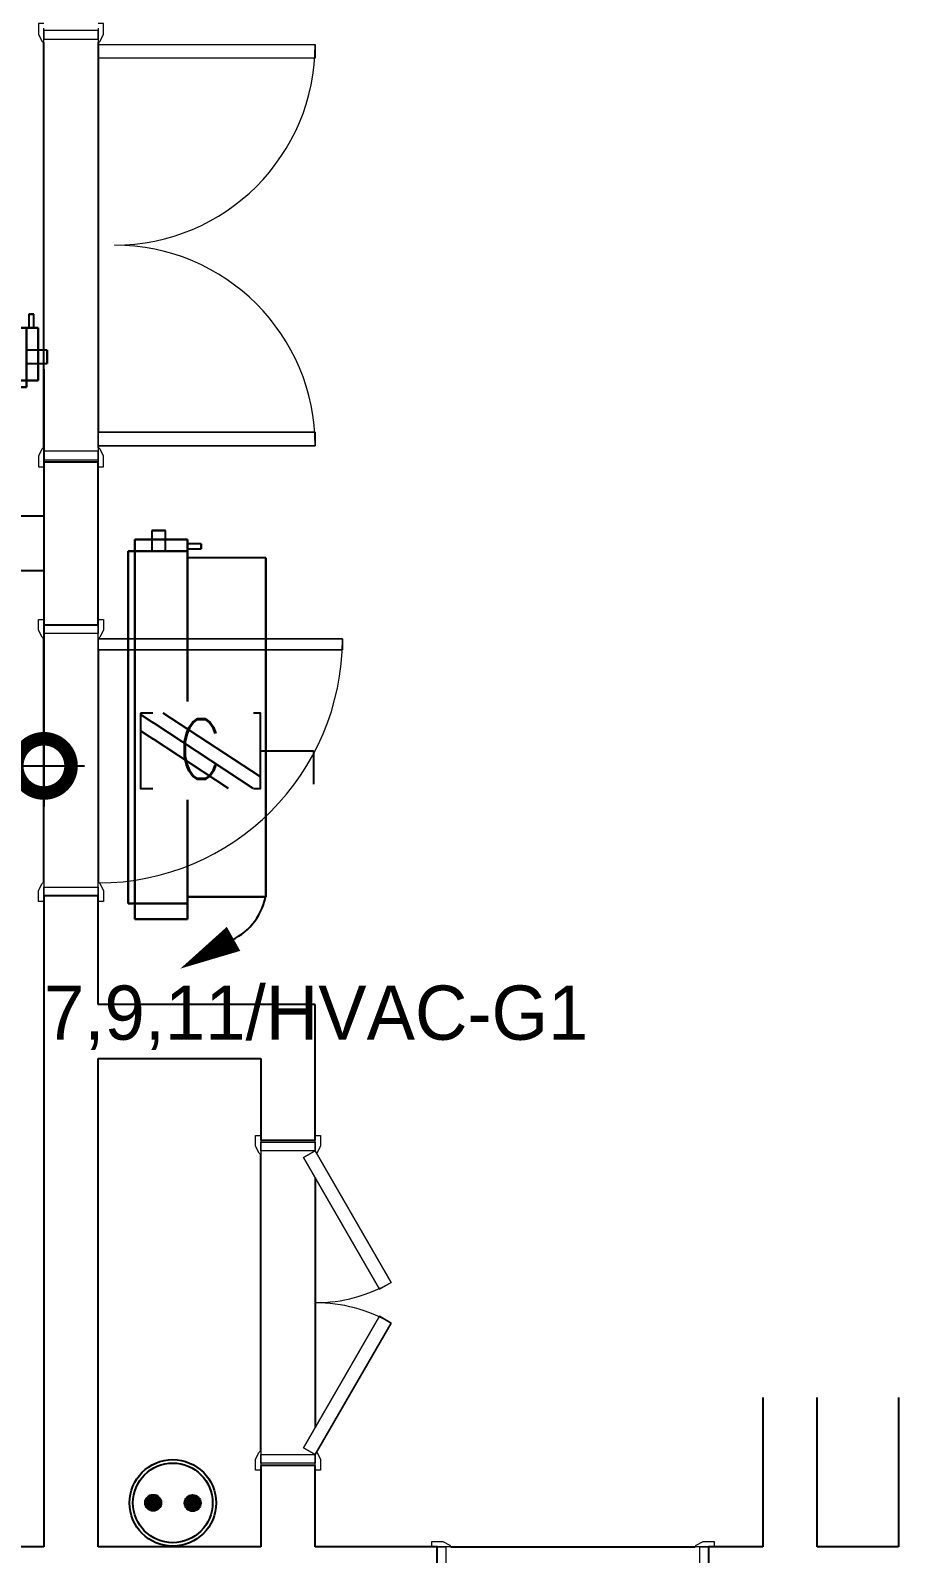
# Model space of a CAD drawing. Header units: metres. Extents: x 22.6 to 101.3, y 9.4 to 67.4.
# Drawn here: x 52.54 to 55.74, y 54.07 to 59.69 of the extents above; entities that cross this region are included whole.
import ezdxf

# ---------------------------------------------------------------- set-up
doc = ezdxf.new("R2010")
doc.units = ezdxf.units.M
doc.set_wipeout_variables(frame=1)
for name, color, linetype in [('00', 252, 'Continuous'), ('E- symbol Disc', 7, 'Continuous'), ('E-Lighting Fix', 4, 'Continuous'), ('HVAC', 1, 'Continuous'), ('LEGEND$0$E-SOCKET', 3, 'Continuous')]:
    doc.layers.add(name, color=color, linetype=linetype)
for name, color, linetype, lineweight in [('1204SDC-A0$0$G-TTLB-STXT', 3, 'Continuous', 5), ('A-DIM', 7, 'Continuous', 5), ('A-DOOR', 5, 'Continuous', 5), ('M-EQPM', 1, 'Continuous', 25)]:
    doc.layers.add(name, color=color, linetype=linetype, lineweight=lineweight)
doc.styles.add('Calibri', font='calibri.ttf', dxfattribs={"height": 0.212639})
doc.styles.add('ROMANS1', font='romans.shx', dxfattribs={"width": 0.8, "height": 250})
doc.dimstyles.new('ECG_Dimn-Detl-100', dxfattribs={"dimscale": 0.3048, "dimtxt": 0.25, "dimasz": 1.312336, "dimexe": 0.492126, "dimexo": 0.0625, "dimgap": 0, "dimtad": 1, "dimdec": 0, "dimlfac": 1000, "dimzin": 0, "dimdsep": 46, "dimtxsty": 'Calibri', "dimblk1": 'DOTSMALL', "dimblk2": 'DOTSMALL', "dimsah": 1, "dimcen": 0.09, "dimdle": 0.492126, "dimazin": 0, "dimtfac": 1, "dimtdec": 4, "dimtix": 1, "dimtmove": 0, "dimatfit": 3, "dimfxl": 0.492126, "dimfxlon": 1, "dimtvp": 1, "dimtolj": 1, "dimtzin": 0, "dimarcsym": 2})

# ---------------------------------------------------------------- blocks, each defined once
blk = doc.blocks.new('ECG_ Door-Single Leaf-Steel - 1000x2200 mm-3097159-GROUND FLOOR PLAN')
at = {"layer": 'A-DOOR'}
for p, q in [((-0.52, 0.12), (-0.48, 0.12)), ((-0.52, 0.1), (-0.52, 0.12)), ((-0.48, 0.12), (-0.454, 0.106)), ((0.454, 0.106), (0.48, 0.12)), ((0.48, 0.12), (0.52, 0.12)), ((0.52, 0.12), (0.52, 0.1)), ((-0.45, 0.1), (-0.5, 0.1)), ((-0.5, 0.1), (-0.468, 0.1)), ((-0.468, 0.1), (-0.468, -0.1)), ((0.5, 0.1), (0.45, 0.1)), ((0.468, 0.1), (0.5, 0.1)), ((0.468, -0.1), (0.468, 0.1)), ((-0.52, -0.12), (-0.52, -0.1)), ((-0.5, -0.1), (-0.45, -0.1)), ((-0.468, -0.1), (-0.5, -0.1)), ((-0.454, -0.106), (-0.48, -0.12)), ((0.408, -0.1), (0.448, -0.1)), ((0.408, -1), (0.408, -0.1)), ((0.408, -0.1), (0.408, -1)), ((0.448, -0.1), (0.408, -0.1)), ((0.448, -0.1), (0.448, -1)), ((0.448, -1), (0.448, -0.1)), ((0.45, -0.1), (0.5, -0.1)), ((0.48, -0.12), (0.454, -0.106)), ((0.5, -0.1), (0.468, -0.1)), ((0.52, -0.1), (0.52, -0.12)), ((-0.48, -0.12), (-0.52, -0.12)), ((0.52, -0.12), (0.48, -0.12)), ((0.448, -1), (0.408, -1)), ((0.408, -1), (0.448, -1))]:
    blk.add_line(p, q, dxfattribs=at)
for centre, radius, start, end in [((-0.458, 0.099), 0.00806, 7.125, 60.2551), ((0.458, 0.099), 0.00806, 119.7449, 172.875), ((-0.458, -0.099), 0.00806, 299.7449, 352.875), ((0.448, -0.1), 0.9, 180, 270), ((0.458, -0.099), 0.00806, 187.125, 240.2551)]:
    blk.add_arc(centre, radius, start, end, dxfattribs=at)
blk = doc.blocks.new('ECG_Hollow Metal Doors and Frames_ External_Double Leaves - 1600x2200 mm-3162337-GROUND FLOOR PLAN')
at = {"layer": 'A-DOOR'}
for p, q in [((-0.74, 0.1), (-0.74, 0.9)), ((-0.74, 0.9), (-0.69, 0.9)), ((-0.69, 0.9), (-0.69, 0.1)), ((0.69, 0.9), (0.69, 0.1)), ((0.74, 0.9), (0.69, 0.9)), ((0.69, 0.1), (0.69, 0.9)), ((0.69, 0.9), (0.74, 0.9)), ((0.74, 0.1), (0.74, 0.9)), ((0.74, 0.9), (0.74, 0.1)), ((-0.777, 0.12), (-0.817, 0.12)), ((-0.817, 0.12), (-0.817, 0.1)), ((-0.751, 0.106), (-0.777, 0.12)), ((0.777, 0.12), (0.751, 0.106)), ((0.817, 0.12), (0.777, 0.12)), ((0.817, 0.1), (0.817, 0.12)), ((-0.8, 0.1), (-0.747, 0.1)), ((-0.76, 0.1), (-0.792, 0.1)), ((-0.792, 0.1), (-0.792, -0.1)), ((-0.76, -0.1), (-0.76, 0.1)), ((-0.69, 0.1), (-0.74, 0.1)), ((0.69, 0.1), (0.74, 0.1)), ((0.74, 0.1), (0.69, 0.1)), ((0.747, 0.1), (0.8, 0.1)), ((0.76, 0.1), (0.76, -0.1)), ((0.792, 0.1), (0.76, 0.1)), ((0.792, -0.1), (0.792, 0.1)), ((-0.817, -0.1), (-0.817, -0.12)), ((-0.747, -0.1), (-0.8, -0.1)), ((-0.792, -0.1), (-0.76, -0.1)), ((-0.777, -0.12), (-0.751, -0.106)), ((0.8, -0.1), (0.747, -0.1)), ((0.751, -0.106), (0.777, -0.12)), ((0.76, -0.1), (0.792, -0.1)), ((0.817, -0.12), (0.817, -0.1)), ((-0.817, -0.12), (-0.777, -0.12)), ((0.777, -0.12), (0.817, -0.12))]:
    blk.add_line(p, q, dxfattribs=at)
for centre, radius, start, end in [((-0.74, 0.16), 0.74, 360, 90), ((0.74, 0.16), 0.74, 90, 180), ((-0.755, 0.099), 0.00806, 7.125, 60.2551), ((0.755, 0.099), 0.00806, 119.7449, 172.875), ((-0.755, -0.099), 0.00806, 299.7449, 352.875), ((0.755, -0.099), 0.00806, 187.125, 240.2551)]:
    blk.add_arc(centre, radius, start, end, dxfattribs=at)
blk = doc.blocks.new('ECG_Door_Double Leaves-Cabient - 39__1200x2000 _GCR_  mm-2513129-GROUND FLOOR PLAN')
at = {"layer": 'A-DOOR'}
for p, q in [((-0.617, 0.12), (-0.577, 0.12)), ((-0.617, 0.1), (-0.617, 0.12)), ((-0.577, 0.12), (-0.551, 0.106)), ((0.551, 0.106), (0.577, 0.12)), ((0.577, 0.12), (0.617, 0.12)), ((0.617, 0.12), (0.617, 0.1)), ((-0.547, 0.1), (-0.6, 0.1)), ((-0.592, 0.1), (-0.56, 0.1)), ((-0.592, -0.1), (-0.592, 0.1)), ((-0.56, 0.1), (-0.56, -0.1)), ((0.6, 0.1), (0.547, 0.1)), ((0.56, 0.1), (0.592, 0.1)), ((0.56, -0.1), (0.56, 0.1)), ((0.592, 0.1), (0.592, -0.1)), ((-0.617, -0.12), (-0.617, -0.1)), ((-0.6, -0.1), (-0.56, -0.1)), ((-0.56, -0.1), (-0.592, -0.1)), ((-0.551, -0.106), (-0.577, -0.12)), ((-0.56, -0.1), (-0.535, -0.0567)), ((-0.535, -0.0567), (-0.56, -0.1)), ((-0.075, -0.38), (-0.56, -0.1)), ((-0.56, -0.1), (-0.075, -0.38)), ((-0.535, -0.0567), (-0.05, -0.3367)), ((-0.05, -0.3367), (-0.535, -0.0567)), ((0.05, -0.3367), (0.535, -0.0567)), ((0.535, -0.0567), (0.05, -0.3367)), ((0.56, -0.1), (0.075, -0.38)), ((0.075, -0.38), (0.56, -0.1)), ((0.535, -0.0567), (0.56, -0.1)), ((0.56, -0.1), (0.535, -0.0567)), ((0.577, -0.12), (0.551, -0.106)), ((0.56, -0.1), (0.6, -0.1)), ((0.592, -0.1), (0.56, -0.1)), ((0.617, -0.1), (0.617, -0.12)), ((-0.577, -0.12), (-0.617, -0.12)), ((0.617, -0.12), (0.577, -0.12)), ((-0.05, -0.3367), (-0.075, -0.38)), ((-0.075, -0.38), (-0.05, -0.3367)), ((0.075, -0.38), (0.05, -0.3367)), ((0.05, -0.3367), (0.075, -0.38))]:
    blk.add_line(p, q, dxfattribs=at)
for centre, radius, start, end in [((-0.555, 0.099), 0.00806, 7.125, 60.2551), ((0.555, 0.099), 0.00806, 119.7449, 172.875), ((-0.56, -0.1), 0.56, 330, 0), ((0.56, -0.1), 0.56, 180, 210)]:
    blk.add_arc(centre, radius, start, end, dxfattribs=at)
blk = doc.blocks.new('_DotSmall')
at = {"color": 0, "linetype": 'ByBlock', "const_width": 0.5}
blk.add_lwpolyline([(-0.0625, 0, 1), (0.0625, 0, 1)], format="xyb", close=True, dxfattribs=at)
blk = doc.blocks.new('ECG_MECHEQ-Split Unit-Concealed-Horizontal-Plenum-2Pipe _4_ - CSU-07-1692109-GROUND FLOOR PLAN')
at = {"layer": 'M-EQPM'}
for p, q in [((-472.6, 147.6), (777.4, 147.6)), ((777.4, 147.6), (-472.6, 147.6)), ((-472.6, 147.6), (-472.6, 147.6)), ((-472.6, 147.6), (-472.6, -141.3)), ((-472.6, -141.3), (-472.6, 147.6)), ((777.4, 147.6), (777.4, 147.6)), ((777.4, -141.3), (777.4, 147.6)), ((777.4, -141.3), (777.4, 147.6)), ((810.3, -90.5), (810.3, -141.3)), ((810.3, -90.5), (829.4, -90.5)), ((829.4, -90.5), (810.3, -90.5)), ((829.4, -141.3), (829.4, -90.5)), ((845.3, -141.3), (-554.7, -141.3)), ((-554.7, -141.3), (-554.7, -335)), ((-554.7, -335), (-554.7, -141.3)), ((-554.7, -141.3), (845.3, -141.3)), ((-554.7, -141.3), (-554.7, -141.3)), ((802.4, -141.3), (-497.6, -141.3)), ((-497.6, -141.3), (-497.6, -335)), ((-497.6, -335), (-497.6, -141.3)), ((-497.6, -141.3), (802.4, -141.3)), ((-497.6, -141.3), (-497.6, -141.3)), ((-472.6, -141.3), (-472.6, -141.3)), ((-472.6, -141.3), (777.4, -141.3)), ((777.4, -141.3), (-472.6, -141.3)), ((777.4, -141.3), (777.4, -141.3)), ((802.4, -335), (802.4, -141.3)), ((802.4, -141.3), (802.4, -335)), ((802.4, -141.3), (802.4, -141.3)), ((810.3, -141.3), (829.4, -141.3)), ((829.4, -141.3), (810.3, -141.3)), ((845.3, -335), (845.3, -141.3)), ((845.3, -141.3), (845.3, -335)), ((845.3, -141.3), (845.3, -141.3)), ((878.4, -222.8), (802.4, -222.8)), ((802.4, -272.8), (802.4, -222.8)), ((802.4, -222.8), (802.4, -272.8)), ((878.4, -272.8), (878.4, -222.8)), ((878.4, -222.8), (878.4, -272.8)), ((802.4, -272.8), (878.4, -272.8)), ((-554.7, -335), (845.3, -335)), ((845.3, -335), (-554.7, -335)), ((-554.7, -335), (-554.7, -335)), ((802.4, -335), (-497.6, -335)), ((-497.6, -335), (-497.6, -360.4)), ((-497.6, -360.4), (-497.6, -335)), ((-497.6, -335), (802.4, -335)), ((-497.6, -335), (-497.6, -335)), ((-497.6, -335), (802.4, -335)), ((802.4, -335), (-497.6, -335)), ((-497.6, -335), (-497.6, -335)), ((802.4, -360.4), (802.4, -335)), ((802.4, -335), (802.4, -360.4)), ((802.4, -335), (802.4, -335)), ((802.4, -335), (802.4, -335)), ((845.3, -335), (845.3, -335)), ((-497.6, -360.4), (802.4, -360.4)), ((802.4, -360.4), (-497.6, -360.4)), ((-497.6, -360.4), (-497.6, -360.4)), ((802.4, -360.4), (802.4, -360.4))]:
    blk.add_line(p, q, dxfattribs=at)
blk = doc.blocks.new('ECG_MECHEQ-Split Unit-Concealed-Horizontal-Plenum-2Pipe _4_ - CSU-07-2512751-GROUND FLOOR PLAN')
at = {"layer": 'M-EQPM'}
for p, q in [((802.4, 360.4), (-497.6, 360.4)), ((-497.6, 360.4), (-497.6, 335)), ((-497.6, 335), (-497.6, 360.4)), ((-497.6, 360.4), (802.4, 360.4)), ((-497.6, 360.4), (-497.6, 360.4)), ((802.4, 335), (802.4, 360.4)), ((802.4, 360.4), (802.4, 335)), ((802.4, 360.4), (802.4, 360.4)), ((845.3, 335), (-554.7, 335)), ((-554.7, 335), (-554.7, 141.3)), ((-554.7, 141.3), (-554.7, 335)), ((-554.7, 335), (845.3, 335)), ((-554.7, 335), (-554.7, 335)), ((-497.6, 335), (802.4, 335)), ((802.4, 335), (-497.6, 335)), ((-497.6, 335), (-497.6, 335)), ((802.4, 335), (-497.6, 335)), ((-497.6, 335), (-497.6, 141.3)), ((-497.6, 141.3), (-497.6, 335)), ((-497.6, 335), (802.4, 335)), ((-497.6, 335), (-497.6, 335)), ((802.4, 335), (802.4, 335)), ((802.4, 141.3), (802.4, 335)), ((802.4, 335), (802.4, 141.3)), ((802.4, 335), (802.4, 335)), ((845.3, 141.3), (845.3, 335)), ((845.3, 335), (845.3, 141.3)), ((845.3, 335), (845.3, 335)), ((878.4, 272.8), (802.4, 272.8)), ((802.4, 272.8), (802.4, 222.8)), ((802.4, 222.8), (802.4, 272.8)), ((878.4, 272.8), (878.4, 222.8)), ((878.4, 222.8), (878.4, 272.8)), ((802.4, 222.8), (878.4, 222.8)), ((-554.7, 141.3), (845.3, 141.3)), ((845.3, 141.3), (-554.7, 141.3)), ((-554.7, 141.3), (-554.7, 141.3)), ((-497.6, 141.3), (802.4, 141.3)), ((802.4, 141.3), (-497.6, 141.3)), ((-497.6, 141.3), (-497.6, 141.3)), ((-472.6, 141.3), (777.4, 141.3)), ((777.4, 141.3), (-472.6, 141.3)), ((-472.6, 141.3), (-472.6, 141.3)), ((-472.6, 141.3), (-472.6, -147.6)), ((-472.6, -147.6), (-472.6, 141.3)), ((777.4, 141.3), (777.4, 141.3)), ((777.4, -147.6), (777.4, 141.3)), ((777.4, -147.6), (777.4, 141.3)), ((802.4, 141.3), (802.4, 141.3)), ((810.3, 141.3), (810.3, 90.5)), ((810.3, 141.3), (829.4, 141.3)), ((829.4, 141.3), (810.3, 141.3)), ((829.4, 90.5), (829.4, 141.3)), ((845.3, 141.3), (845.3, 141.3)), ((810.3, 90.5), (829.4, 90.5)), ((829.4, 90.5), (810.3, 90.5)), ((-472.6, -147.6), (-472.6, -147.6)), ((-472.6, -147.6), (777.4, -147.6)), ((777.4, -147.6), (-472.6, -147.6)), ((777.4, -147.6), (777.4, -147.6))]:
    blk.add_line(p, q, dxfattribs=at)
blk = doc.blocks.new('A$C7b4cc595')
at = {"layer": 'M-EQPM'}
blk.add_blockref('ECG_MECHEQ-Split Unit-Concealed-Horizontal-Plenum-2Pipe _4_ - CSU-07-1692109-GROUND FLOOR PLAN', (-35866.2, 4086.1), dxfattribs=at)
at = {"layer": 'M-EQPM', "rotation": 89.99999999999986}
blk.add_blockref('ECG_MECHEQ-Split Unit-Concealed-Horizontal-Plenum-2Pipe _4_ - CSU-07-2512751-GROUND FLOOR PLAN', (-34329.5, 2319.5), dxfattribs=at)
blk = doc.blocks.new('*U836')
at = {"layer": 'HVAC', "color": 0}
for p, q in [((0.0594, 0.0955), (0.0594, 0.1792)), ((0.0594, 0.1792), (0.1123, 0.1792))]:
    blk.add_line(p, q, dxfattribs=at)
blk.add_lwpolyline([(0, -0.0935), (0.1187, -0.0935), (0.1187, 0.0955), (0, 0.0955)], close=True, dxfattribs=at)
at = {"color": 0}
blk.add_wipeout([(-0.0179, 0.0845), (0.1368, 0.0845), (0.1368, -0.0738), (-0.0179, -0.0738)], dxfattribs=at).dxf.layer = 'Defpoints'
at = {"layer": 'HVAC', "color": 0}
for points in [[(0.1006, 0.0955), (0, -0.058)], [(0.1187, 0.0842), (0.0022, -0.0935)], [(0.1187, 0.0453), (0.0278, -0.0935)]]:
    blk.add_lwpolyline(points, dxfattribs=at)
blk = doc.blocks.new('EO')
at = {"layer": 'E-Lighting Fix', "lineweight": -3, "ltscale": 0.05, "transparency": 33554658}
h = blk.add_hatch(color=0, dxfattribs=at)
h.dxf.hatch_style = 1
edge = h.paths.add_edge_path()
edge.add_arc((-0.0812, 0.1799), 0.0337, 0, 360)
h = blk.add_hatch(color=0, dxfattribs=at)
h.dxf.hatch_style = 1
edge = h.paths.add_edge_path()
edge.add_arc((0.0823, 0.1787), 0.0337, 0, 360)
at = {"layer": 'E-Lighting Fix', "color": 0}
for radius in [0.1795, 0.165]:
    blk.add_circle((0, 0.1795), radius, dxfattribs=at)
at = {"layer": 'E-Lighting Fix', "color": 0, "lineweight": -3, "ltscale": 0.05}
for centre in [(-0.0812, 0.1799), (0.0823, 0.1787)]:
    blk.add_circle(centre, 0.0337, dxfattribs=at)
blk = doc.blocks.new('A$Cd8d9f0fa')
at = {"layer": '1204SDC-A0$0$G-TTLB-STXT', "xscale": 0.889, "yscale": 0.889, "zscale": 0.889}
blk.add_blockref('EO', (-0.5419, -0.2558), dxfattribs=at)

msp = doc.modelspace()

# ---------------------------------------------------------------- linework, layer by layer
at = {"layer": '00', "color": 252}
for p, q in [((52.5939, 58.1503), (52.5939, 59.6443)), ((52.5939, 58.1503), (52.5939, 59.6443)), ((52.7939, 59.6443), (52.7939, 58.2073)), ((52.7939, 59.6443), (52.7939, 58.2073)), ((52.7939, 58.1573), (52.7939, 58.1503)), ((52.7939, 58.1573), (52.7939, 58.1503)), ((52.7939, 58.0973), (52.5939, 58.0973)), ((52.5939, 58.0973), (52.5939, 57.8973)), ((52.7939, 57.4973), (52.7939, 58.0973)), ((52.5939, 57.8973), (47.5439, 57.8973)), ((47.7439, 57.6973), (52.5939, 57.6973)), ((52.5939, 57.6973), (52.5939, 57.4973)), ((52.5939, 57.4973), (52.7939, 57.4973)), ((52.5939, 56.5473), (52.5939, 57.4473)), ((52.5939, 56.5473), (52.5939, 57.4473)), ((52.7939, 57.4473), (52.7939, 57.4453)), ((52.7939, 57.4473), (52.7939, 57.4453)), ((52.7939, 57.4053), (52.7939, 56.5473)), ((52.7939, 57.4053), (52.7939, 56.5473)), ((52.7939, 56.4973), (52.5939, 56.4973)), ((52.5939, 56.4973), (52.5939, 54.0973)), ((52.7939, 56.0973), (52.7939, 56.4973)), ((53.5939, 56.0973), (52.7939, 56.0973)), ((53.5939, 55.5973), (53.5939, 56.0973)), ((52.7939, 54.0973), (52.7939, 55.8973)), ((52.7939, 55.8973), (53.3939, 55.8973)), ((53.3939, 55.8973), (53.3939, 55.5973)), ((53.3939, 55.5973), (53.5939, 55.5973)), ((53.3939, 54.4503), (53.3939, 55.5443)), ((53.5939, 55.4573), (53.5939, 54.5373)), ((53.5939, 55.4573), (53.5939, 54.5373)), ((55.2439, 54.6473), (55.2439, 54.0973)), ((55.4439, 54.0973), (55.4439, 54.6473)), ((55.7439, 54.6473), (55.7439, 54.0973)), ((53.5939, 54.3973), (53.3939, 54.3973)), ((53.3939, 54.3973), (53.3939, 54.0973)), ((53.5939, 54.0973), (53.5939, 54.3973)), ((52.5939, 54.0973), (47.5439, 54.0973)), ((53.3939, 54.0973), (52.7939, 54.0973)), ((54.0439, 54.0973), (53.5939, 54.0973)), ((54.0439, 53.8973), (54.0439, 54.0973)), ((54.0939, 54.0973), (54.9939, 54.0973)), ((54.0939, 54.0973), (54.9939, 54.0973)), ((55.2439, 54.0973), (55.0439, 54.0973)), ((55.0439, 54.0973), (55.0439, 53.8973)), ((55.7439, 54.0973), (55.4439, 54.0973))]:
    msp.add_line(p, q, dxfattribs=at)
at = {"layer": 'HVAC'}
msp.add_lwpolyline([(53.2928, 56.3391, 0.1015, 0, 0), (53.0967, 56.2292, 0, 0, 0)], format="xyseb", dxfattribs=at)
msp.add_arc((53.1941, 56.535), 0.2202, 295.0188, 352.3909, dxfattribs=at)

# ---------------------------------------------------------------- block references
at = {"layer": '00', "color": 252}
for name, p, rotation in [('ECG_Hollow Metal Doors and Frames_ External_Double Leaves - 1600x2200 mm-3162337-GROUND FLOOR PLAN', (52.6939, 58.8973), 269.9999999999996), ('ECG_ Door-Single Leaf-Steel - 1000x2200 mm-3097159-GROUND FLOOR PLAN', (52.6939, 56.9973), 89.99999999999962), ('ECG_Door_Double Leaves-Cabient - 39__1200x2000 _GCR_  mm-2513129-GROUND FLOOR PLAN', (53.4939, 54.9973), 90)]:
    msp.add_blockref(name, p, dxfattribs=dict(at, rotation=rotation))
msp.add_blockref('ECG_ Door-Single Leaf-Steel - 1000x2200 mm-3097159-GROUND FLOOR PLAN', (54.5439, 53.9973), dxfattribs=at)
at = {"layer": 'HVAC', "xscale": 0.001, "yscale": 0.001, "zscale": 0.001}
msp.add_blockref('A$C7b4cc595', (87.5939, 54.6473), dxfattribs=at)
at = {"layer": 'HVAC'}
msp.add_blockref('A$Cd8d9f0fa', (53.6108, 54.3553), dxfattribs=at)

# ---------------------------------------------------------------- texts
at = {"layer": 'HVAC', "color": 40, "true_color": 0xf8d731, "insert": (52.5939, 56.167), "char_height": 0.2, "attachment_point": 1}
msp.add_mtext_dynamic_manual_height_columns('7,9,11/HVAC-G1', width=0.006099, gutter_width=1, heights=[0], dxfattribs=at)

# ---------------------------------------------------------------- dimensions: what is measured, and where the dimension line sits
at = {"layer": 'A-DIM'}
msp.add_linear_dim(base=(52.5939, 56.9769), p1=(47.7939, 57.1269), p2=(52.5939, 57.1269), dimstyle='ECG_Dimn-Detl-100', override={"dimpost": '<>', "dimfxl": 4.8}, dxfattribs=at).render()

# ---------------------------------------------------------------- next in the draw order: block references
at = {"layer": 'LEGEND$0$E-SOCKET', "xscale": 2.336255999999227, "yscale": 2.336255999999227, "zscale": 2.336255999999227, "rotation": 270}
msp.add_blockref('*U836', (53.1688, 57.1714), dxfattribs=at)

# ---------------------------------------------------------------- next in the draw order: texts
at = {"layer": 'E- symbol Disc', "linetype": 'Continuous', "ltscale": 0.5, "style": 'ROMANS1', "width": 0.8}
msp.add_text('C', height=0.22, dxfattribs=at).set_placement((53.0911, 56.929))

doc.saveas('drawing.dxf')
